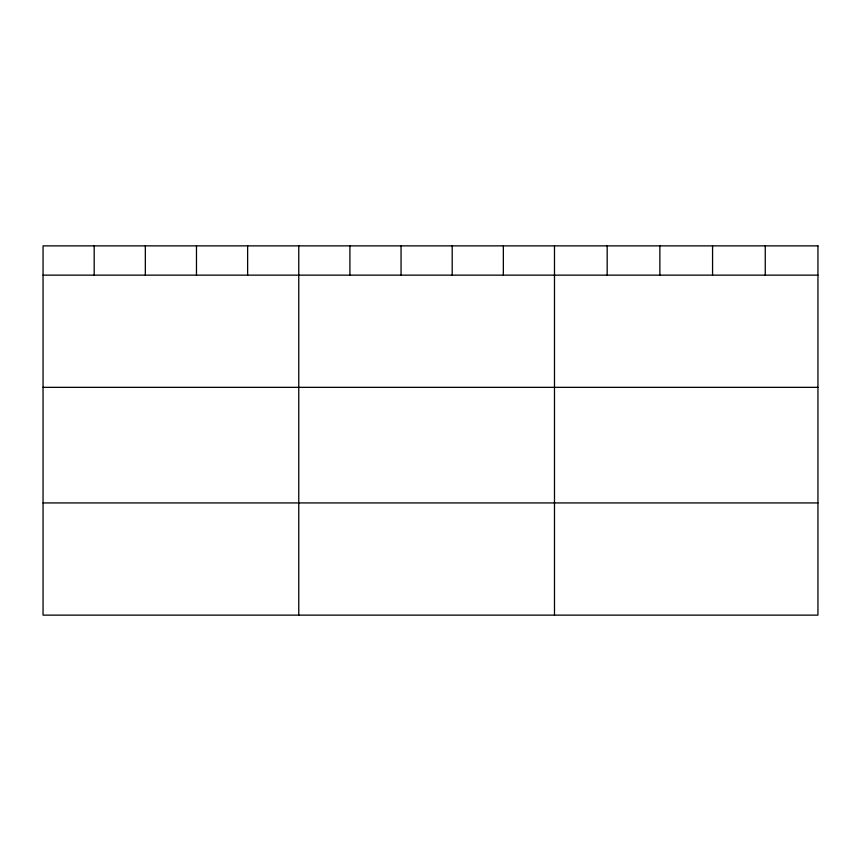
<?xml version="1.0" encoding="UTF-8"?>
<svg xmlns="http://www.w3.org/2000/svg" width="861" height="861" viewBox="0 0 861 861"><rect width="100%" height="100%" fill="white"/><g stroke="black" fill="none" stroke-linecap="round" stroke-linejoin="round"><path stroke-width="1.29" d="M43.05 275.143L817.95 275.143M43.05 387.342L817.95 387.342M43.05 502.932L817.95 502.932M765.257 245.869L765.257 275.143M712.564 245.869L712.564 275.143M659.87 245.869L659.87 275.143M607.177 245.869L607.177 275.143M554.484 245.869L554.484 615.131M503.341 245.869L503.341 275.143M452.197 245.869L452.197 275.143M401.054 245.869L401.054 275.143M349.91 245.869L349.91 275.143M298.767 245.869L298.767 615.131M247.624 245.869L247.624 275.143M196.48 245.869L196.48 275.143M145.337 245.869L145.337 275.143M94.193 245.869L94.193 275.143M817.95 245.869L43.05 245.869L43.05 615.131L817.95 615.131L817.95 245.869"/></g></svg>
